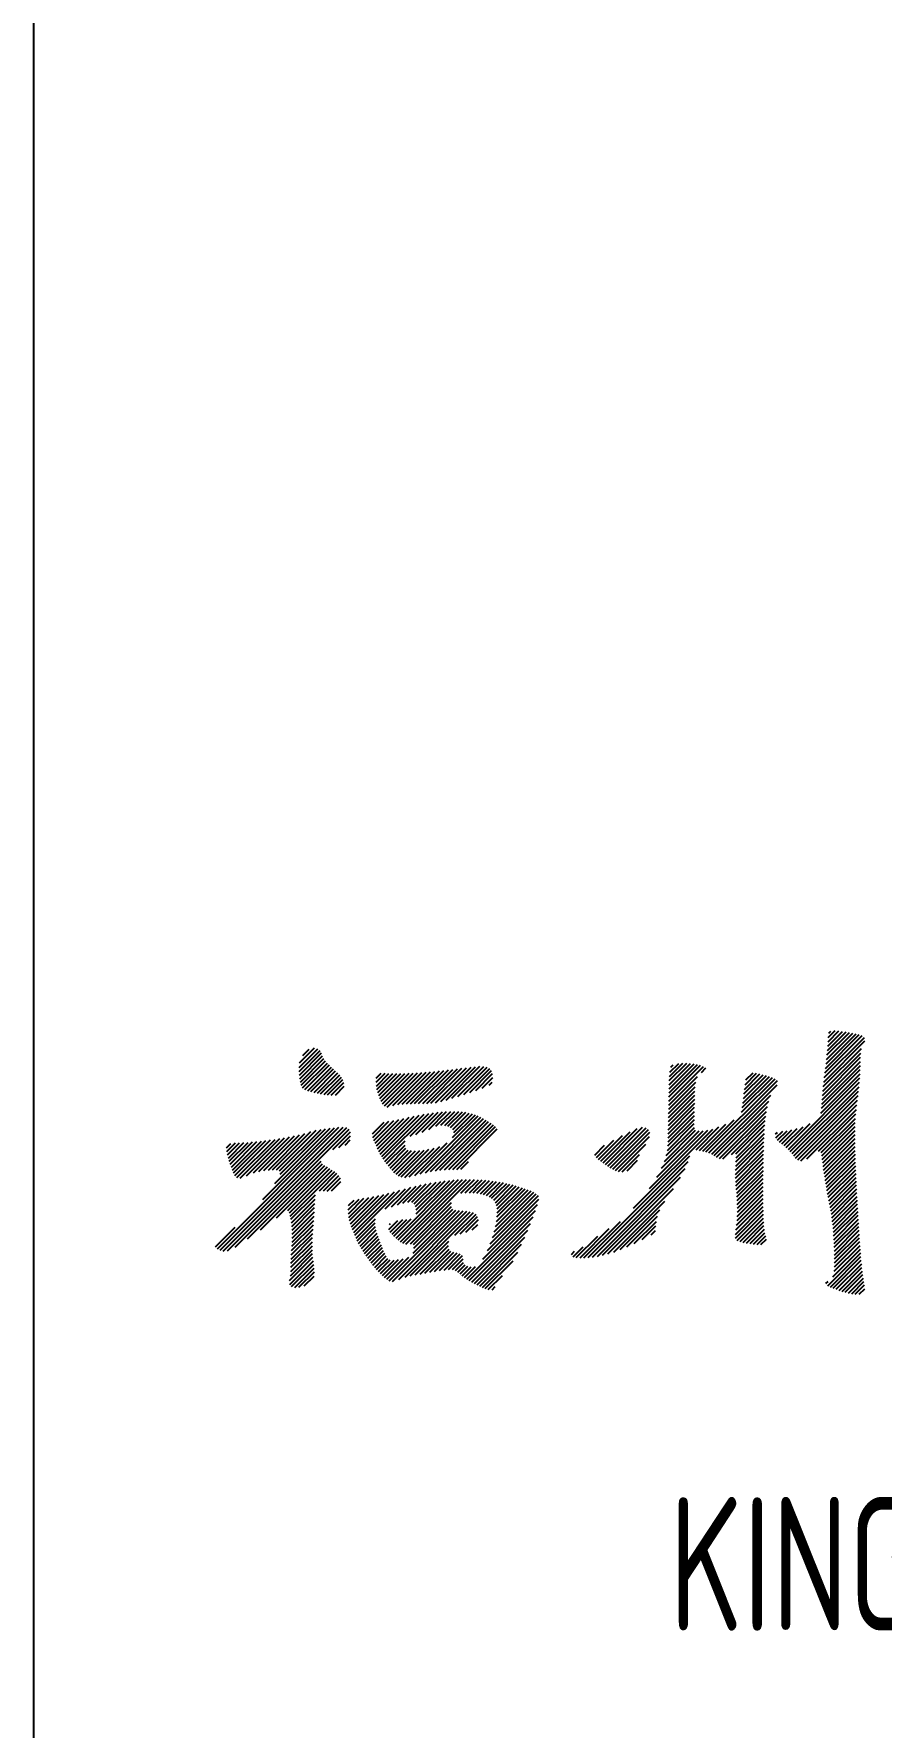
# Model space of a CAD drawing. Extents: x 627893 to 789462, y -407363 to 145317.
# Drawn here: x 734006 to 734958, y -37514 to -35610 of the extents above; entities that cross this region are included whole.
import ezdxf

# ---------------------------------------------------------------- set-up
doc = ezdxf.new("R2010")
doc.units = 0
doc.header["$LTSCALE"] = 100
doc.layers.get('0').update_dxf_attribs({"linetype": 'CONTINUOUS'})
for name, color, linetype in [('DQ', 7, 'CONTINUOUS'), ('PUB_TITLE', 4, 'CONTINUOUS'), ('tk图框', 7, 'CONTINUOUS')]:
    doc.layers.add(name, color=color, linetype=linetype)
doc.styles.add('HZTXT', font='tssdeng.shx', dxfattribs={"width": 0.7, "bigfont": 'tssdchn.shx'})

# ---------------------------------------------------------------- blocks, each defined once
blk = doc.blocks.new('A$C00BC0004')
at = {"layer": 'DQ', "color": 2}
for p, q in [((-6112.1, -2081.9), (-6065.8, -2035.6)), ((-6111.5, -2076.8), (-6066.5, -2031.7)), ((-6110.9, -2071.6), (-6068.9, -2029.7)), ((-6110.2, -2066.5), (-6072.2, -2028.5)), ((-6109.6, -2061.4), (-6075.8, -2027.6)), ((-6109.1, -2056.4), (-6079.5, -2026.8)), ((-6108.5, -2051.4), (-6083.3, -2026.1)), ((-6108.1, -2046.4), (-6087.1, -2025.5)), ((-6107.6, -2041.5), (-6091, -2024.9)), ((-6107.3, -2036.7), (-6095, -2024.4)), ((-6107.2, -2032), (-6099.2, -2024)), ((-6106.6, -2027), (-6104.2, -2024.6)), ((-6701.9, -2065.5), (-6680.8, -2044.4)), ((-6701.8, -2069.9), (-6678.3, -2046.4)), ((-6701.5, -2074.1), (-6676.7, -2049.2)), ((-6701.3, -2060.4), (-6684.4, -2043.5)), ((-6701, -2078.1), (-6675.4, -2052.5)), ((-6700.4, -2081.9), (-6673.9, -2055.5)), ((-6697.5, -2052.1), (-6690.5, -2045.1)), ((-6113.7, -2097), (-6070.9, -2054.1)), ((-6113.3, -2092), (-6070.6, -2049.4)), ((-6112.7, -2087), (-6069.8, -2044)), ((-6699.4, -2085.5), (-6672.1, -2058.1)), ((-6697.9, -2088.5), (-6670, -2060.5)), ((-6695.4, -2090.4), (-6667.7, -2062.7)), ((-6692.1, -2091.6), (-6665.5, -2065)), ((-6688.6, -2092.6), (-6663.1, -2067.1)), ((-6685, -2093.5), (-6660.8, -2069.3)), ((-6681.3, -2094.3), (-6658.4, -2071.4)), ((-6677.6, -2095.1), (-6656.2, -2073.7)), ((-6615.4, -2082.2), (-6605.2, -2072)), ((-6615.1, -2077.4), (-6609.7, -2072)), ((-6615, -2086.4), (-6600.9, -2072.3)), ((-6614.3, -2090.1), (-6596.6, -2072.4)), ((-6613.3, -2093.7), (-6592.1, -2072.4)), ((-6612.2, -2097.1), (-6587.6, -2072.4)), ((-6611, -2100.3), (-6583, -2072.3)), ((-6609.6, -2103.4), (-6578.3, -2072.1)), ((-6608, -2106.3), (-6573.6, -2071.9)), ((-6605.9, -2108.7), (-6568.8, -2071.6)), ((-6602.8, -2110.1), (-6564, -2071.2)), ((-6596.5, -2108.2), (-6559.1, -2070.8)), ((-6591, -2107.2), (-6554.2, -2070.4)), ((-6586, -2106.7), (-6549.2, -2069.9)), ((-6581.2, -2106.4), (-6544.2, -2069.4)), ((-6576.5, -2106.3), (-6539.2, -2068.9)), ((-6572, -2106.2), (-6534.1, -2068.3)), ((-6567.5, -2106.2), (-6529, -2067.7)), ((-6562.9, -2106.1), (-6523.9, -2067.1)), ((-6558.3, -2106), (-6518.8, -2066.4)), ((-6553.6, -2105.7), (-6513.7, -2065.8)), ((-6548.4, -2105.1), (-6508.6, -2065.3)), ((-6542.6, -2103.8), (-6503.5, -2064.7)), ((-6536.5, -2102.1), (-6498.6, -2064.2)), ((-6530.1, -2100.2), (-6494.1, -2064.3)), ((-6523.4, -2098), (-6490.3, -2065)), ((-6516.7, -2095.8), (-6487.4, -2066.5)), ((-6510, -2093.6), (-6485.4, -2069)), ((-6503.3, -2091.4), (-6484.3, -2072.4)), ((-6286.2, -2103.3), (-6247.4, -2064.5)), ((-6286.1, -2098.7), (-6250.5, -2063.1)), ((-6286, -2094.1), (-6254, -2062.1)), ((-6285.9, -2089.6), (-6257.8, -2061.4)), ((-6285.8, -2085), (-6261.9, -2061)), ((-6285.7, -2080.3), (-6266.1, -2060.7)), ((-6285.5, -2075.7), (-6270.5, -2060.7)), ((-6285.2, -2070.9), (-6275.2, -2060.9)), ((-6284.1, -2065.3), (-6281.4, -2062.6)), ((-6249.7, -2071.3), (-6244.5, -2066.1)), ((-6202.4, -2100.3), (-6176.6, -2074.5)), ((-6201.8, -2095.2), (-6180.2, -2073.7)), ((-6201.1, -2090.1), (-6183.9, -2072.8)), ((-6200.4, -2084.9), (-6187.6, -2072.1)), ((-6199.6, -2079.5), (-6191.6, -2071.6)), ((-6115.5, -2116.7), (-6071.3, -2072.5)), ((-6114.7, -2111.4), (-6071.1, -2067.8)), ((-6114.4, -2106.6), (-6071, -2063.2)), ((-6114.1, -2101.9), (-6071, -2058.7)), ((-6673.8, -2095.8), (-6654.3, -2076.3)), ((-6669.9, -2096.3), (-6652.7, -2079.1)), ((-6665.7, -2096.7), (-6651.6, -2082.5)), ((-6661.1, -2096.6), (-6651.2, -2086.6)), ((-6496.2, -2088.8), (-6484.1, -2076.6)), ((-6488.3, -2085.4), (-6485, -2082.1)), ((-6286.6, -2121.7), (-6257, -2092)), ((-6286.5, -2117.1), (-6256.6, -2087.2)), ((-6286.4, -2112.5), (-6256, -2082.1)), ((-6286.3, -2107.9), (-6254, -2075.6)), ((-6244.7, -2160.5), (-6164.1, -2080)), ((-6241.2, -2161.6), (-6164.5, -2084.9)), ((-6204.5, -2115.8), (-6166.7, -2078.1)), ((-6203.7, -2110.6), (-6169.8, -2076.7)), ((-6203.1, -2105.5), (-6173.1, -2075.5)), ((-6151.9, -2157.6), (-6071.6, -2077.3)), ((-6149.8, -2159.9), (-6072, -2082.2)), ((-6147.7, -2162.4), (-6072.4, -2087.1)), ((-6145.8, -2165), (-6072.9, -2092.1)), ((-6287, -2140), (-6257.3, -2110.3)), ((-6286.9, -2135.5), (-6257.2, -2105.8)), ((-6286.8, -2130.9), (-6257.2, -2101.2)), ((-6286.7, -2126.3), (-6257.1, -2096.7)), ((-6238, -2162.9), (-6171.7, -2096.6)), ((-6235.3, -2164.6), (-6174, -2103.4)), ((-6232.5, -2166.3), (-6175.5, -2109.3)), ((-6143.7, -2167.3), (-6073.5, -2097.1)), ((-6141.2, -2169.3), (-6074.1, -2102.3)), ((-6137.8, -2170.4), (-6074.8, -2107.4)), ((-6131.2, -2168.3), (-6075.5, -2112.6)), ((-6619.3, -2140), (-6606.1, -2126.9)), ((-6618.9, -2144.2), (-6600.8, -2126)), ((-6617.7, -2147.5), (-6595.4, -2125.2)), ((-6616.4, -2150.6), (-6589.8, -2124.1)), ((-6615, -2153.7), (-6584, -2122.7)), ((-6613.6, -2156.8), (-6578.1, -2121.3)), ((-6612.1, -2159.8), (-6572.4, -2120.1)), ((-6610.6, -2162.8), (-6566.9, -2119)), ((-6609, -2165.6), (-6561.4, -2118.1)), ((-6607.2, -2168.4), (-6556, -2117.2)), ((-6577.1, -2142.7), (-6550.8, -2116.4)), ((-6570.6, -2140.7), (-6545.7, -2115.9)), ((-6565.7, -2185.2), (-6500.5, -2120)), ((-6563.6, -2138.2), (-6540.8, -2115.4)), ((-6559.8, -2183.8), (-6497.4, -2121.4)), ((-6556, -2135.1), (-6536, -2115.1)), ((-6554.1, -2182.6), (-6494.4, -2123)), ((-6548.7, -2181.7), (-6491.6, -2124.6)), ((-6548, -2131.6), (-6531.3, -2114.9)), ((-6543.5, -2180.9), (-6488.8, -2126.3)), ((-6542.4, -2130.5), (-6526.8, -2114.9)), ((-6538.5, -2180.4), (-6486, -2128)), ((-6538.1, -2130.7), (-6522.4, -2115)), ((-6534.5, -2131.6), (-6518.2, -2115.3)), ((-6533.7, -2180.2), (-6483.4, -2129.9)), ((-6531.5, -2133.1), (-6514.3, -2115.9)), ((-6529.4, -2144.4), (-6503.7, -2118.7)), ((-6529.2, -2135.2), (-6510.6, -2116.7)), ((-6529.2, -2180.1), (-6481, -2132)), ((-6528, -2138.6), (-6507.1, -2117.6)), ((-6287.9, -2158.8), (-6257.6, -2128.6)), ((-6287.2, -2153.7), (-6257.5, -2124)), ((-6287.1, -2144.6), (-6257.4, -2114.9)), ((-6287.1, -2149.1), (-6257.4, -2119.4)), ((-6251.8, -2158.7), (-6222.3, -2129.2)), ((-6248.2, -2159.6), (-6212.9, -2124.3)), ((-6229.4, -2167.7), (-6176.6, -2114.9)), ((-6225.4, -2168.2), (-6177.4, -2120.2)), ((-6215.9, -2163.2), (-6177.9, -2125.2)), ((-6210.9, -2162.7), (-6178.3, -2130.1)), ((-6154.2, -2155.4), (-6127.4, -2128.6)), ((-6118, -2159.6), (-6076.2, -2117.8)), ((-6115.1, -2161.1), (-6076.6, -2122.7)), ((-6114.3, -2164.9), (-6076.8, -2127.3)), ((-6113.9, -2168.9), (-6076.8, -2131.9)), ((-6793.5, -2269.4), (-6657, -2132.8)), ((-6790.7, -2271), (-6652.3, -2132.6)), ((-6787.2, -2272), (-6648.2, -2133.1)), ((-6783.4, -2156), (-6778.4, -2151)), ((-6783, -2160.1), (-6773.3, -2150.4)), ((-6782.5, -2271.8), (-6645.4, -2134.7)), ((-6782.2, -2163.8), (-6768.7, -2150.2)), ((-6781.3, -2167.4), (-6763.9, -2150)), ((-6780.3, -2170.8), (-6759.1, -2149.7)), ((-6779.2, -2174.2), (-6754.2, -2149.2)), ((-6778, -2177.5), (-6749.3, -2148.8)), ((-6776.8, -2180.8), (-6744.2, -2148.2)), ((-6775.5, -2184), (-6739.2, -2147.6)), ((-6774, -2187), (-6734, -2147)), ((-6771.7, -2189.2), (-6728.8, -2146.3)), ((-6767.9, -2189.8), (-6723.5, -2145.4)), ((-6760.8, -2187.2), (-6718.1, -2144.5)), ((-6753, -2184), (-6712.6, -2143.5)), ((-6747, -2182.5), (-6707, -2142.5)), ((-6742.6, -2213.9), (-6661.9, -2133.2)), ((-6741.5, -2181.5), (-6701.4, -2141.3)), ((-6736.4, -2180.8), (-6695.3, -2139.7)), ((-6731.6, -2180.5), (-6688.6, -2137.5)), ((-6729, -2195.9), (-6666.9, -2133.8)), ((-6727.3, -2180.7), (-6682.7, -2136.1)), ((-6723.9, -2181.8), (-6677.2, -2135.1)), ((-6723.1, -2185.5), (-6672.1, -2134.5)), ((-6663.8, -2157.6), (-6644.2, -2138)), ((-6657, -2155.3), (-6643.9, -2142.2)), ((-6650.1, -2152.9), (-6644.3, -2147)), ((-6605.4, -2171.1), (-6582.5, -2148.1)), ((-6571.7, -2186.8), (-6535.3, -2150.3)), ((-6524.7, -2180.1), (-6479.2, -2134.6)), ((-6367.5, -2166.7), (-6348, -2147.1)), ((-6365.2, -2168.8), (-6338.4, -2142.1)), ((-6362.7, -2170.8), (-6329.7, -2137.8)), ((-6360.1, -2172.7), (-6321.7, -2134.3)), ((-6357.5, -2174.6), (-6315.7, -2132.8)), ((-6354.9, -2176.5), (-6311.8, -2133.4)), ((-6352.2, -2178.3), (-6309.1, -2135.1)), ((-6349.3, -2179.9), (-6307.7, -2138.3)), ((-6346.3, -2181.3), (-6307.9, -2143)), ((-6325.8, -2223.7), (-6236.8, -2134.7)), ((-6308.1, -2201.6), (-6242.6, -2136)), ((-6299.7, -2188.7), (-6247.8, -2136.7)), ((-6294.5, -2178.9), (-6252.2, -2136.7)), ((-6291.2, -2171.2), (-6256.1, -2136.1)), ((-6289.1, -2164.6), (-6257.5, -2133)), ((-6255.6, -2158), (-6230, -2132.4)), ((-6211.3, -2181.1), (-6179.3, -2149.1)), ((-6211.1, -2176.4), (-6179.1, -2144.4)), ((-6210.9, -2171.7), (-6178.9, -2139.7)), ((-6210.7, -2167), (-6178.6, -2134.9)), ((-6166.2, -2140.5), (-6164.2, -2138.5)), ((-6165.9, -2144.7), (-6158.2, -2137)), ((-6164.2, -2147.4), (-6153.3, -2136.6)), ((-6161.9, -2149.6), (-6148, -2135.7)), ((-6159.2, -2151.4), (-6142.1, -2134.3)), ((-6156.7, -2153.4), (-6135.4, -2132.1)), ((-6113.3, -2172.9), (-6076.9, -2136.4)), ((-6112.8, -2176.9), (-6076.9, -2140.9)), ((-6112.3, -2180.8), (-6076.9, -2145.4)), ((-6111.7, -2184.7), (-6076.8, -2149.8)), ((-6603.5, -2173.6), (-6582.6, -2152.8)), ((-6601.5, -2176.1), (-6581.8, -2156.4)), ((-6599.5, -2178.6), (-6579.3, -2158.4)), ((-6597.4, -2181), (-6575.4, -2159)), ((-6595.3, -2183.4), (-6571, -2159.1)), ((-6592.9, -2185.5), (-6566.3, -2158.9)), ((-6590.3, -2187.3), (-6561.3, -2158.3)), ((-6587, -2188.6), (-6555.9, -2157.5)), ((-6583.1, -2189.2), (-6550.1, -2156.2)), ((-6578, -2188.5), (-6543.8, -2154.3)), ((-6376.9, -2279.3), (-6262.5, -2164.9)), ((-6369.4, -2164), (-6358.4, -2153)), ((-6342.9, -2182.4), (-6312.2, -2151.7)), ((-6338.7, -2182.7), (-6319.2, -2163.3)), ((-6333.2, -2181.8), (-6321.3, -2169.8)), ((-6211.4, -2185.7), (-6179.5, -2153.7)), ((-6211.3, -2190.1), (-6179.6, -2158.4)), ((-6211.1, -2194.4), (-6179.7, -2163)), ((-6210.8, -2198.5), (-6179.8, -2167.6)), ((-6111.1, -2188.6), (-6076.8, -2154.3)), ((-6110.5, -2192.5), (-6076.7, -2158.7)), ((-6109.8, -2196.3), (-6076.5, -2163)), ((-6109.2, -2200.2), (-6076.4, -2167.4)), ((-6773.6, -2267.4), (-6677, -2170.8)), ((-6760, -2258.3), (-6675.6, -2173.9)), ((-6745.1, -2247.9), (-6672.9, -2175.7)), ((-6727.4, -2234.7), (-6670.1, -2177.4)), ((-6714.5, -2226.2), (-6667.3, -2179.1)), ((-6712.8, -2229.1), (-6664.5, -2180.8)), ((-6711.7, -2232.5), (-6661.8, -2182.6)), ((-6678.8, -2204.1), (-6659.3, -2184.5)), ((-6674.5, -2204.2), (-6657.1, -2186.8)), ((-6520, -2179.9), (-6511.5, -2171.4)), ((-6371.9, -2278.8), (-6264.5, -2171.4)), ((-6366.5, -2277.9), (-6267.8, -2179.2)), ((-6360.9, -2276.7), (-6273, -2188.8)), ((-6210.4, -2202.6), (-6179.9, -2172.1)), ((-6210, -2206.7), (-6180, -2176.7)), ((-6209.7, -2210.9), (-6180, -2181.2)), ((-6209.5, -2215.1), (-6180.1, -2185.8)), ((-6108.5, -2204), (-6076.3, -2171.8)), ((-6107.8, -2207.8), (-6076.1, -2176.1)), ((-6107.1, -2211.5), (-6076, -2180.4)), ((-6106.3, -2215.3), (-6075.8, -2184.8)), ((-6105.6, -2219), (-6075.6, -2189.1)), ((-6670.2, -2204.4), (-6655.4, -2189.6)), ((-6665.4, -2204.1), (-6655, -2193.7)), ((-6641.8, -2247.8), (-6600.8, -2206.8)), ((-6640.5, -2251.1), (-6594.7, -2205.3)), ((-6639.2, -2254.2), (-6588.5, -2203.5)), ((-6605.1, -2224.6), (-6582.3, -2201.8)), ((-6598, -2222), (-6576.2, -2200.2)), ((-6592.9, -2257.3), (-6527.5, -2191.9)), ((-6591.4, -2219.9), (-6570.3, -2198.8)), ((-6590.5, -2259.4), (-6522.7, -2191.6)), ((-6588, -2261.4), (-6518, -2191.4)), ((-6585.2, -2263.1), (-6513.5, -2191.4)), ((-6585.2, -2218.2), (-6564.5, -2197.5)), ((-6581.8, -2264.2), (-6509, -2191.4)), ((-6579.5, -2217), (-6558.9, -2196.3)), ((-6575.1, -2217.1), (-6553.3, -2195.3)), ((-6572.4, -2218.9), (-6547.9, -2194.4)), ((-6570.9, -2221.9), (-6542.6, -2193.6)), ((-6570.2, -2230.2), (-6532.4, -2192.4)), ((-6570.2, -2225.7), (-6537.5, -2192.9)), ((-6520, -2206.9), (-6504.6, -2191.5)), ((-6515, -2206.3), (-6500.3, -2191.7)), ((-6510.4, -2206.3), (-6496.1, -2192)), ((-6506.1, -2206.4), (-6491.9, -2192.3)), ((-6502, -2206.8), (-6487.8, -2192.7)), ((-6498, -2207.4), (-6483.8, -2193.2)), ((-6494.4, -2208.2), (-6479.9, -2193.7)), ((-6491.1, -2209.4), (-6476, -2194.3)), ((-6488, -2210.8), (-6472.2, -2195)), ((-6485.4, -2212.6), (-6468.5, -2195.8)), ((-6484.6, -2256.8), (-6435.2, -2207.4)), ((-6483, -2214.8), (-6464.9, -2196.6)), ((-6482.7, -2250.4), (-6438, -2205.7)), ((-6481.2, -2217.5), (-6461.3, -2197.6)), ((-6481.2, -2244.4), (-6441.1, -2204.3)), ((-6480.1, -2238.8), (-6444.3, -2203)), ((-6479.9, -2220.6), (-6457.8, -2198.6)), ((-6479.4, -2233.6), (-6447.6, -2201.8)), ((-6479.1, -2224.4), (-6454.4, -2199.6)), ((-6479.1, -2228.8), (-6450.9, -2200.7)), ((-6354.8, -2275.2), (-6281, -2201.4)), ((-6209.3, -2219.4), (-6180.1, -2190.3)), ((-6209.3, -2232.9), (-6180.2, -2203.8)), ((-6209.2, -2223.8), (-6180.1, -2194.8)), ((-6209.2, -2228.3), (-6180.2, -2199.3)), ((-6104.9, -2222.8), (-6075.4, -2193.4)), ((-6104.2, -2226.6), (-6075.2, -2197.6)), ((-6103.6, -2230.5), (-6075, -2201.9)), ((-6103.1, -2234.5), (-6074.8, -2206.2)), ((-6711, -2236.2), (-6683.4, -2208.6)), ((-6710.5, -2240.2), (-6683.7, -2213.4)), ((-6710.1, -2244.3), (-6684, -2218.3)), ((-6709.8, -2248.5), (-6684.4, -2223.1)), ((-6646.6, -2225.7), (-6634.4, -2213.5)), ((-6646.5, -2230.1), (-6629, -2212.6)), ((-6646.2, -2220.8), (-6639.9, -2214.6)), ((-6646, -2234.1), (-6623.5, -2211.6)), ((-6645.1, -2237.7), (-6618, -2210.6)), ((-6644.1, -2241.2), (-6612.4, -2209.4)), ((-6643, -2244.5), (-6606.6, -2208.2)), ((-6600.5, -2305.4), (-6521.6, -2226.4)), ((-6597, -2306.3), (-6517.4, -2226.8)), ((-6589.8, -2303.7), (-6513.3, -2227.1)), ((-6576.8, -2263.7), (-6530.4, -2217.2)), ((-6573.8, -2274.2), (-6525.6, -2225.9)), ((-6573.4, -2264.7), (-6530.6, -2221.9)), ((-6573, -2268.8), (-6528.9, -2224.8)), ((-6513.3, -2303.4), (-6436.3, -2226.4)), ((-6495.4, -2281), (-6433.9, -2219.6)), ((-6490.2, -2271.4), (-6432.2, -2213.4)), ((-6487, -2263.7), (-6432.8, -2209.4)), ((-6348.1, -2273), (-6290.9, -2215.8)), ((-6341, -2270.3), (-6296.3, -2225.6)), ((-6211.5, -2253.1), (-6180.1, -2221.7)), ((-6211.2, -2257.3), (-6180, -2226.1)), ((-6210.8, -2247.9), (-6180.1, -2217.2)), ((-6210.1, -2242.7), (-6180.2, -2212.8)), ((-6209.6, -2237.7), (-6180.2, -2208.3)), ((-6102.6, -2238.5), (-6074.6, -2210.4)), ((-6102.1, -2242.5), (-6074.3, -2214.7)), ((-6101.7, -2246.6), (-6074.1, -2218.9)), ((-6101.3, -2250.7), (-6073.8, -2223.2)), ((-6795.8, -2267.2), (-6773.6, -2244.9)), ((-6709.9, -2266.5), (-6685.7, -2242.3)), ((-6709.7, -2261.9), (-6685.3, -2237.5)), ((-6709.6, -2252.8), (-6684.7, -2227.9)), ((-6709.6, -2257.3), (-6685, -2232.7)), ((-6637.8, -2257.3), (-6616, -2235.5)), ((-6636.4, -2260.4), (-6616.3, -2240.3)), ((-6634.9, -2263.4), (-6615.9, -2244.4)), ((-6601.1, -2247.6), (-6590.9, -2237.4)), ((-6600.1, -2242.1), (-6599.1, -2241.1)), ((-6599.5, -2250.5), (-6585.3, -2236.3)), ((-6597.4, -2252.9), (-6580.9, -2236.3)), ((-6595.2, -2255.1), (-6575.8, -2235.7)), ((-6582.8, -2301.1), (-6509.4, -2227.7)), ((-6577, -2299.8), (-6505.9, -2228.7)), ((-6526.9, -2254.2), (-6503, -2230.3)), ((-6520.7, -2252.5), (-6501.2, -2232.9)), ((-6514.3, -2250.6), (-6500.3, -2236.6)), ((-6510.5, -2305.1), (-6438.9, -2233.6)), ((-6507.7, -2306.8), (-6441.8, -2240.9)), ((-6507.2, -2248), (-6501.1, -2241.9)), ((-6381.7, -2279.6), (-6340.6, -2238.5)), ((-6333.3, -2267.2), (-6299, -2232.8)), ((-6325.1, -2263.4), (-6300.3, -2238.6)), ((-6316.1, -2258.9), (-6300.7, -2243.5)), ((-6209.3, -2259.9), (-6179.9, -2230.5)), ((-6206.2, -2261.3), (-6179.7, -2234.8)), ((-6202.7, -2262.2), (-6179.5, -2239.1)), ((-6198.9, -2262.9), (-6179.3, -2243.3)), ((-6101, -2254.9), (-6073.6, -2227.4)), ((-6100.7, -2259.1), (-6073.3, -2231.6)), ((-6100.5, -2263.4), (-6073.1, -2235.9)), ((-6100.3, -2267.6), (-6072.8, -2240.1)), ((-6100.2, -2272), (-6072.6, -2244.4)), ((-6711, -2285.6), (-6686.8, -2261.4)), ((-6710.9, -2281), (-6686.6, -2256.8)), ((-6710.7, -2276.3), (-6686.3, -2252)), ((-6710.2, -2271.4), (-6686, -2247.2)), ((-6633.3, -2266.3), (-6615.1, -2248.1)), ((-6631.6, -2269.1), (-6614.1, -2251.6)), ((-6630, -2271.9), (-6613, -2255)), ((-6628.2, -2274.7), (-6611.8, -2258.3)), ((-6626.4, -2277.4), (-6610.6, -2261.6)), ((-6624.6, -2280), (-6609.3, -2264.8)), ((-6571.4, -2298.6), (-6533.6, -2260.9)), ((-6504.8, -2308.4), (-6444.8, -2248.5)), ((-6501.8, -2310), (-6448.1, -2256.2)), ((-6498.8, -2311.4), (-6451.7, -2264.3)), ((-6390.3, -2279.2), (-6366.2, -2255.1)), ((-6386.1, -2279.6), (-6353.2, -2246.6)), ((-6306.3, -2253.6), (-6301.4, -2248.7)), ((-6195, -2263.5), (-6178.9, -2247.4)), ((-6191, -2264), (-6178.2, -2251.3)), ((-6187, -2264.5), (-6177.3, -2254.8)), ((-6182.7, -2264.7), (-6176.4, -2258.4)), ((-6100.1, -2276.4), (-6072.3, -2248.6)), ((-6100.1, -2289.8), (-6071.5, -2261.3)), ((-6100, -2280.8), (-6072, -2252.8)), ((-6100, -2285.3), (-6071.8, -2257.1)), ((-6712.5, -2305.1), (-6686.3, -2278.9)), ((-6712.3, -2309.4), (-6685.8, -2282.9)), ((-6711.5, -2299.6), (-6686.7, -2274.8)), ((-6711.1, -2294.7), (-6686.9, -2270.5)), ((-6711, -2290.1), (-6686.9, -2266.1)), ((-6622.7, -2282.6), (-6608.1, -2268)), ((-6620.7, -2285.2), (-6606.8, -2271.2)), ((-6618.8, -2287.7), (-6605.4, -2274.3)), ((-6616.7, -2290.2), (-6604, -2277.4)), ((-6614.7, -2292.6), (-6602.2, -2280.1)), ((-6612.5, -2294.9), (-6599.3, -2281.7)), ((-6610.4, -2297.2), (-6595.1, -2282)), ((-6608.1, -2299.5), (-6590.1, -2281.5)), ((-6605.8, -2301.6), (-6584.7, -2280.6)), ((-6603.3, -2303.6), (-6578.5, -2278.9)), ((-6565.9, -2297.7), (-6533.8, -2265.6)), ((-6560.4, -2296.7), (-6533.3, -2269.6)), ((-6555, -2295.7), (-6531.4, -2272.2)), ((-6549.5, -2294.8), (-6528, -2273.3)), ((-6544.2, -2293.9), (-6524.2, -2274)), ((-6538.9, -2293.2), (-6520.7, -2274.9)), ((-6533.9, -2292.6), (-6518.3, -2277)), ((-6529.5, -2292.7), (-6517.6, -2280.8)), ((-6495.7, -2312.8), (-6455.9, -2273)), ((-6492.6, -2314.1), (-6461.2, -2282.8)), ((-6395.6, -2275.6), (-6392.2, -2272.2)), ((-6393.9, -2278.3), (-6382.5, -2267)), ((-6107.7, -2310.9), (-6070.6, -2273.8)), ((-6104.6, -2312.4), (-6070.3, -2278)), ((-6102.1, -2300.9), (-6070.9, -2269.7)), ((-6101.5, -2313.7), (-6069.9, -2282.1)), ((-6100.4, -2294.6), (-6071.2, -2265.5)), ((-6710.2, -2311.8), (-6685.4, -2286.9)), ((-6706.7, -2312.7), (-6685, -2291.1)), ((-6702, -2312.5), (-6684.7, -2295.3)), ((-6696.1, -2311.1), (-6684.9, -2300)), ((-6526.1, -2293.8), (-6516.9, -2284.6)), ((-6523.4, -2295.5), (-6515, -2287.2)), ((-6520.9, -2297.6), (-6512.1, -2288.8)), ((-6518.5, -2299.6), (-6508.3, -2289.5)), ((-6515.9, -2301.6), (-6503.7, -2289.4)), ((-6489.2, -2315.2), (-6473.3, -2299.4)), ((-6098.2, -2314.9), (-6069.5, -2286.3)), ((-6094.9, -2316.1), (-6069.2, -2290.4)), ((-6091.5, -2317.2), (-6068.7, -2294.4)), ((-6088, -2318.2), (-6068.1, -2298.3)), ((-6084.4, -2319.1), (-6067.5, -2302.2)), ((-6484.8, -2315.4), (-6481.3, -2311.9)), ((-6109.7, -2308.4), (-6107.2, -2306)), ((-6080.7, -2319.9), (-6066.9, -2306)), ((-6076.8, -2320.4), (-6066.3, -2310)), ((-6072.3, -2320.5), (-6066.1, -2314.3))]:
    blk.add_line(p, q, dxfattribs=at)
at = {"layer": 'tk图框', "color": 2, "style": 'HZTXT', "width": 0.7}
blk.add_text('KING YEA  (CHINA FUZHOU ) ENGINEERING DESIGN CONSULTANTS ,LTD', height=150, dxfattribs=at).set_placement((-6285.8, -2698.7))
blk = doc.blocks.new('A1tk')
at = {"layer": 'PUB_TITLE'}
blk.add_line((-526584.9, -91242), (-526584.9, -33842), dxfattribs=at)
at = {"layer": 'tk图框'}
blk.add_blockref('A$C00BC0004', (-519584.9, -33842), dxfattribs=at)

msp = doc.modelspace()

# ---------------------------------------------------------------- block references
msp.add_blockref('A1tk', (1260590.7, -864.4))

doc.saveas('drawing.dxf')
